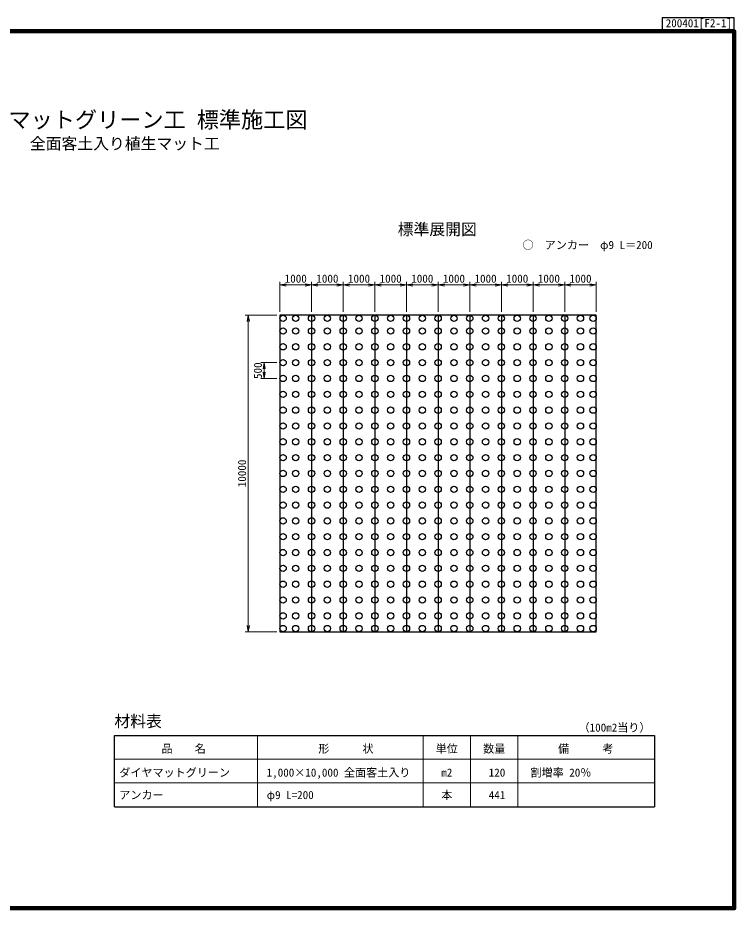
# Model space of a CAD drawing. Units: millimetres, scale not verified. Extents: x 690 to 40690, y 684 to 28809.
# Drawn here: x 18047 to 40690, y 684 to 28809 of the extents above; entities that cross this region are included whole.
import ezdxf
from ezdxf.enums import TextEntityAlignment as Align

# ---------------------------------------------------------------- set-up
doc = ezdxf.new("R2010")
doc.units = ezdxf.units.MM
doc.header["$LTSCALE"] = 100
for name, color, linetype, lineweight in [('C-DOC', 3, 'Continuous', 25), ('C-MTR-FRAM', 5, 'Continuous', 25), ('C-MTR-LINE', 5, 'Continuous', 13), ('C-STR', 7, 'Continuous', 25), ('C-STR-DIM', 1, 'Continuous', 13), ('C-TTL', 2, 'Continuous', 140)]:
    doc.layers.add(name, color=color, linetype=linetype, lineweight=lineweight)
for name, color, linetype in [('C-MTR', 5, 'Continuous'), ('C-MTR-TXT', 5, 'Continuous'), ('C-STR-TXT', 7, 'Continuous'), ('C-TTL-TXT', 3, 'Continuous')]:
    doc.layers.add(name, color=color, linetype=linetype)
doc.styles.add('ＭＳ ゴシック', font='')
doc.styles.get('ＭＳ ゴシック').set_extended_font_data('MS Gothic')

msp = doc.modelspace()

# ---------------------------------------------------------------- linework, layer by layer
at = {"layer": 'C-DOC'}
for p, q in [((40690.4, 28809.1), (38415.4, 28809.1)), ((38415.4, 28809.1), (38415.4, 28434.1)), ((40690.4, 28434.1), (40690.4, 28809.1)), ((38415.4, 28434.1), (40690.4, 28434.1))]:
    msp.add_line(p, q, dxfattribs=at)
at = {"layer": 'C-MTR-FRAM'}
for p, q in [((21099.1, 3889), (21099.1, 6139)), ((21099.1, 6139), (38174.7, 6139)), ((38174.7, 6139), (38174.7, 3889)), ((21099.1, 3889), (38174.7, 3889))]:
    msp.add_line(p, q, dxfattribs=at)
at = {"layer": 'C-MTR-LINE'}
for p, q in [((25624, 6139), (25624, 3889)), ((30855.1, 6139), (30855.1, 3889)), ((32355.1, 6139), (32355.1, 3889)), ((33855.1, 6139), (33855.1, 3889)), ((21099.1, 5389), (38174.7, 5389)), ((21099.1, 4639), (38174.7, 4639)), ((21099.1, 4639), (38174.7, 4639))]:
    msp.add_line(p, q, dxfattribs=at)
at = {"layer": 'C-STR'}
for p, q in [((36331.9, 19417.2), (26331.9, 19417.2)), ((26331.9, 19417.2), (26331.9, 9417.2)), ((27331.9, 19417.2), (27331.9, 9417.2)), ((28331.9, 19417.2), (28331.9, 9417.2)), ((29331.9, 19417.2), (29331.9, 9417.2)), ((30331.9, 19417.2), (30331.9, 9417.2)), ((31331.9, 19417.2), (31331.9, 9417.2)), ((32331.9, 19417.2), (32331.9, 9417.2)), ((33331.9, 19417.2), (33331.9, 9417.2)), ((34331.9, 19417.2), (34331.9, 9417.2)), ((35331.9, 19417.2), (35331.9, 9417.2)), ((36331.9, 9417.2), (36331.9, 19417.2)), ((26331.9, 9417.2), (36331.9, 9417.2))]:
    msp.add_line(p, q, dxfattribs=at)
for centre in [(26431.9, 19317.2), (26831.9, 19317.2), (27331.9, 19317.2), (27831.9, 19317.2), (28331.9, 19317.2), (28831.9, 19317.2), (29331.9, 19317.2), (29831.9, 19317.2), (30331.9, 19317.2), (30831.9, 19317.2), (31331.9, 19317.2), (31831.9, 19317.2), (32331.9, 19317.2), (32831.9, 19317.2), (33331.9, 19317.2), (33831.9, 19317.2), (34331.9, 19317.2), (34831.9, 19317.2), (35331.9, 19317.2), (35831.9, 19317.2), (36231.9, 19317.2), (26431.9, 18917.2), (26831.9, 18917.2), (27331.9, 18917.2), (27831.9, 18917.2), (28331.9, 18917.2), (28831.9, 18917.2), (29331.9, 18917.2), (29831.9, 18917.2), (30331.9, 18917.2), (30831.9, 18917.2), (31331.9, 18917.2), (31831.9, 18917.2), (32331.9, 18917.2), (32831.9, 18917.2), (33331.9, 18917.2), (33831.9, 18917.2), (34331.9, 18917.2), (34831.9, 18917.2), (35331.9, 18917.2), (35831.9, 18917.2), (36231.9, 18917.2), (26431.9, 18417.2), (26831.9, 18417.2), (27331.9, 18417.2), (27831.9, 18417.2), (28331.9, 18417.2), (28831.9, 18417.2), (29331.9, 18417.2), (29831.9, 18417.2), (30331.9, 18417.2), (30831.9, 18417.2), (31331.9, 18417.2), (31831.9, 18417.2), (32331.9, 18417.2), (32831.9, 18417.2), (33331.9, 18417.2), (33831.9, 18417.2), (34331.9, 18417.2), (34831.9, 18417.2), (35331.9, 18417.2), (35831.9, 18417.2), (36231.9, 18417.2), (26431.9, 17917.2), (26831.9, 17917.2), (27331.9, 17917.2), (27831.9, 17917.2), (28331.9, 17917.2), (28831.9, 17917.2), (29331.9, 17917.2), (29831.9, 17917.2), (30331.9, 17917.2), (30831.9, 17917.2), (31331.9, 17917.2), (31831.9, 17917.2), (32331.9, 17917.2), (32831.9, 17917.2), (33331.9, 17917.2), (33831.9, 17917.2), (34331.9, 17917.2), (34831.9, 17917.2), (35331.9, 17917.2), (35831.9, 17917.2), (36231.9, 17917.2), (26431.9, 17417.2), (26831.9, 17417.2), (27331.9, 17417.2), (27831.9, 17417.2), (28331.9, 17417.2), (28831.9, 17417.2), (29331.9, 17417.2), (29831.9, 17417.2), (30331.9, 17417.2), (30831.9, 17417.2), (31331.9, 17417.2), (31831.9, 17417.2), (32331.9, 17417.2), (32831.9, 17417.2), (33331.9, 17417.2), (33831.9, 17417.2), (34331.9, 17417.2), (34831.9, 17417.2), (35331.9, 17417.2), (35831.9, 17417.2), (36231.9, 17417.2), (26431.9, 16917.2), (26831.9, 16917.2), (27331.9, 16917.2), (27831.9, 16917.2), (28331.9, 16917.2), (28831.9, 16917.2), (29331.9, 16917.2), (29831.9, 16917.2), (30331.9, 16917.2), (30831.9, 16917.2), (31331.9, 16917.2), (31831.9, 16917.2), (32331.9, 16917.2), (32831.9, 16917.2), (33331.9, 16917.2), (33831.9, 16917.2), (34331.9, 16917.2), (34831.9, 16917.2), (35331.9, 16917.2), (35831.9, 16917.2), (36231.9, 16917.2), (26431.9, 16417.2), (26831.9, 16417.2), (27331.9, 16417.2), (27831.9, 16417.2), (28331.9, 16417.2), (28831.9, 16417.2), (29331.9, 16417.2), (29831.9, 16417.2), (30331.9, 16417.2), (30831.9, 16417.2), (31331.9, 16417.2), (31831.9, 16417.2), (32331.9, 16417.2), (32831.9, 16417.2), (33331.9, 16417.2), (33831.9, 16417.2), (34331.9, 16417.2), (34831.9, 16417.2), (35331.9, 16417.2), (35831.9, 16417.2), (36231.9, 16417.2), (26431.9, 15917.2), (26831.9, 15917.2), (27331.9, 15917.2), (27831.9, 15917.2), (28331.9, 15917.2), (28831.9, 15917.2), (29331.9, 15917.2), (29831.9, 15917.2), (30331.9, 15917.2), (30831.9, 15917.2), (31331.9, 15917.2), (31831.9, 15917.2), (32331.9, 15917.2), (32831.9, 15917.2), (33331.9, 15917.2), (33831.9, 15917.2), (34331.9, 15917.2), (34831.9, 15917.2), (35331.9, 15917.2), (35831.9, 15917.2), (36231.9, 15917.2), (26431.9, 15417.2), (26831.9, 15417.2), (27331.9, 15417.2), (27831.9, 15417.2), (28331.9, 15417.2), (28831.9, 15417.2), (29331.9, 15417.2), (29831.9, 15417.2), (30331.9, 15417.2), (30831.9, 15417.2), (31331.9, 15417.2), (31831.9, 15417.2), (32331.9, 15417.2), (32831.9, 15417.2), (33331.9, 15417.2), (33831.9, 15417.2), (34331.9, 15417.2), (34831.9, 15417.2), (35331.9, 15417.2), (35831.9, 15417.2), (36231.9, 15417.2), (26431.9, 14917.2), (26831.9, 14917.2), (27331.9, 14917.2), (27831.9, 14917.2), (28331.9, 14917.2), (28831.9, 14917.2), (29331.9, 14917.2), (29831.9, 14917.2), (30331.9, 14917.2), (30831.9, 14917.2), (31331.9, 14917.2), (31831.9, 14917.2), (32331.9, 14917.2), (32831.9, 14917.2), (33331.9, 14917.2), (33831.9, 14917.2), (34331.9, 14917.2), (34831.9, 14917.2), (35331.9, 14917.2), (35831.9, 14917.2), (36231.9, 14917.2), (26431.9, 14417.2), (26831.9, 14417.2), (27331.9, 14417.2), (27831.9, 14417.2), (28331.9, 14417.2), (28831.9, 14417.2), (29331.9, 14417.2), (29831.9, 14417.2), (30331.9, 14417.2), (30831.9, 14417.2), (31331.9, 14417.2), (31831.9, 14417.2), (32331.9, 14417.2), (32831.9, 14417.2), (33331.9, 14417.2), (33831.9, 14417.2), (34331.9, 14417.2), (34831.9, 14417.2), (35331.9, 14417.2), (35831.9, 14417.2), (36231.9, 14417.2), (26431.9, 13917.2), (26831.9, 13917.2), (27331.9, 13917.2), (27831.9, 13917.2), (28331.9, 13917.2), (28831.9, 13917.2), (29331.9, 13917.2), (29831.9, 13917.2), (30331.9, 13917.2), (30831.9, 13917.2), (31331.9, 13917.2), (31831.9, 13917.2), (32331.9, 13917.2), (32831.9, 13917.2), (33331.9, 13917.2), (33831.9, 13917.2), (34331.9, 13917.2), (34831.9, 13917.2), (35331.9, 13917.2), (35831.9, 13917.2), (36231.9, 13917.2), (26431.9, 13417.2), (26831.9, 13417.2), (27331.9, 13417.2), (27831.9, 13417.2), (28331.9, 13417.2), (28831.9, 13417.2), (29331.9, 13417.2), (29831.9, 13417.2), (30331.9, 13417.2), (30831.9, 13417.2), (31331.9, 13417.2), (31831.9, 13417.2), (32331.9, 13417.2), (32831.9, 13417.2), (33331.9, 13417.2), (33831.9, 13417.2), (34331.9, 13417.2), (34831.9, 13417.2), (35331.9, 13417.2), (35831.9, 13417.2), (36231.9, 13417.2), (26431.9, 12917.2), (26831.9, 12917.2), (27331.9, 12917.2), (27831.9, 12917.2), (28331.9, 12917.2), (28831.9, 12917.2), (29331.9, 12917.2), (29831.9, 12917.2), (30331.9, 12917.2), (30831.9, 12917.2), (31331.9, 12917.2), (31831.9, 12917.2), (32331.9, 12917.2), (32831.9, 12917.2), (33331.9, 12917.2), (33831.9, 12917.2), (34331.9, 12917.2), (34831.9, 12917.2), (35331.9, 12917.2), (35831.9, 12917.2), (36231.9, 12917.2), (26431.9, 12417.2), (26831.9, 12417.2), (27331.9, 12417.2), (27831.9, 12417.2), (28331.9, 12417.2), (28831.9, 12417.2), (29331.9, 12417.2), (29831.9, 12417.2), (30331.9, 12417.2), (30831.9, 12417.2), (31331.9, 12417.2), (31831.9, 12417.2), (32331.9, 12417.2), (32831.9, 12417.2), (33331.9, 12417.2), (33831.9, 12417.2), (34331.9, 12417.2), (34831.9, 12417.2), (35331.9, 12417.2), (35831.9, 12417.2), (36231.9, 12417.2), (26431.9, 11917.2), (26831.9, 11917.2), (27331.9, 11917.2), (27831.9, 11917.2), (28331.9, 11917.2), (28831.9, 11917.2), (29331.9, 11917.2), (29831.9, 11917.2), (30331.9, 11917.2), (30831.9, 11917.2), (31331.9, 11917.2), (31831.9, 11917.2), (32331.9, 11917.2), (32831.9, 11917.2), (33331.9, 11917.2), (33831.9, 11917.2), (34331.9, 11917.2), (34831.9, 11917.2), (35331.9, 11917.2), (35831.9, 11917.2), (36231.9, 11917.2), (26431.9, 11417.2), (26831.9, 11417.2), (27331.9, 11417.2), (27831.9, 11417.2), (28331.9, 11417.2), (28831.9, 11417.2), (29331.9, 11417.2), (29831.9, 11417.2), (30331.9, 11417.2), (30831.9, 11417.2), (31331.9, 11417.2), (31831.9, 11417.2), (32331.9, 11417.2), (32831.9, 11417.2), (33331.9, 11417.2), (33831.9, 11417.2), (34331.9, 11417.2), (34831.9, 11417.2), (35331.9, 11417.2), (35831.9, 11417.2), (36231.9, 11417.2), (26431.9, 10917.2), (26831.9, 10917.2), (27331.9, 10917.2), (27831.9, 10917.2), (28331.9, 10917.2), (28831.9, 10917.2), (29331.9, 10917.2), (29831.9, 10917.2), (30331.9, 10917.2), (30831.9, 10917.2), (31331.9, 10917.2), (31831.9, 10917.2), (32331.9, 10917.2), (32831.9, 10917.2), (33331.9, 10917.2), (33831.9, 10917.2), (34331.9, 10917.2), (34831.9, 10917.2), (35331.9, 10917.2), (35831.9, 10917.2), (36231.9, 10917.2), (26431.9, 10417.2), (26831.9, 10417.2), (27331.9, 10417.2), (27831.9, 10417.2), (28331.9, 10417.2), (28831.9, 10417.2), (29331.9, 10417.2), (29831.9, 10417.2), (30331.9, 10417.2), (30831.9, 10417.2), (31331.9, 10417.2), (31831.9, 10417.2), (32331.9, 10417.2), (32831.9, 10417.2), (33331.9, 10417.2), (33831.9, 10417.2), (34331.9, 10417.2), (34831.9, 10417.2), (35331.9, 10417.2), (35831.9, 10417.2), (36231.9, 10417.2), (26431.9, 9917.2), (26831.9, 9917.2), (27331.9, 9917.2), (27831.9, 9917.2), (28331.9, 9917.2), (28831.9, 9917.2), (29331.9, 9917.2), (29831.9, 9917.2), (30331.9, 9917.2), (30831.9, 9917.2), (31331.9, 9917.2), (31831.9, 9917.2), (32331.9, 9917.2), (32831.9, 9917.2), (33331.9, 9917.2), (33831.9, 9917.2), (34331.9, 9917.2), (34831.9, 9917.2), (35331.9, 9917.2), (35831.9, 9917.2), (36231.9, 9917.2), (26431.9, 9517.2), (26831.9, 9517.2), (27331.9, 9517.2), (27831.9, 9517.2), (28331.9, 9517.2), (28831.9, 9517.2), (29331.9, 9517.2), (29831.9, 9517.2), (30331.9, 9517.2), (30831.9, 9517.2), (31331.9, 9517.2), (31831.9, 9517.2), (32331.9, 9517.2), (32831.9, 9517.2), (33331.9, 9517.2), (33831.9, 9517.2), (34331.9, 9517.2), (34831.9, 9517.2), (35331.9, 9517.2), (35831.9, 9517.2), (36231.9, 9517.2)]:
    msp.add_circle(centre, 100, dxfattribs=at)
at = {"layer": 'C-STR-DIM'}
for p, q in [((26331.9, 19517.2), (26331.9, 20470)), ((26331.9, 20370), (27331.9, 20370)), ((27331.9, 19517.2), (27331.9, 20470)), ((27331.9, 19517.2), (27331.9, 20470)), ((27331.9, 20370), (28331.9, 20370)), ((28331.9, 19517.2), (28331.9, 20470)), ((28331.9, 19517.2), (28331.9, 20470)), ((28331.9, 20370), (29331.9, 20370)), ((29331.9, 19517.2), (29331.9, 20470)), ((29331.9, 19517.2), (29331.9, 20470)), ((29331.9, 20370), (30331.9, 20370)), ((30331.9, 19517.2), (30331.9, 20470)), ((30331.9, 19517.2), (30331.9, 20470)), ((30331.9, 20370), (31331.9, 20370)), ((31331.9, 19517.2), (31331.9, 20470)), ((31331.9, 19517.2), (31331.9, 20470)), ((31331.9, 20370), (32331.9, 20370)), ((32331.9, 19517.2), (32331.9, 20470)), ((32331.9, 19517.2), (32331.9, 20470)), ((32331.9, 20370), (33331.9, 20370)), ((33331.9, 19517.2), (33331.9, 20470)), ((33331.9, 19517.2), (33331.9, 20470)), ((33331.9, 20370), (34331.9, 20370)), ((34331.9, 19517.2), (34331.9, 20470)), ((34331.9, 19517.2), (34331.9, 20470)), ((34331.9, 20370), (35331.9, 20370)), ((35331.9, 19517.2), (35331.9, 20470)), ((35331.9, 19517.2), (35331.9, 20470)), ((35331.9, 20370), (36331.9, 20370)), ((36331.9, 19517.2), (36331.9, 20470)), ((26231.9, 19417.2), (25233.1, 19417.2)), ((25333.1, 19417.2), (25333.1, 9417.2)), ((26231.9, 17917.2), (25732.2, 17917.2)), ((25832.2, 17917.2), (25832.2, 17417.2)), ((26231.9, 17417.2), (25732.2, 17417.2)), ((26231.9, 9417.2), (25233.1, 9417.2))]:
    msp.add_line(p, q, dxfattribs=at)
for points in [[(26531.9, 20403.4), (26331.9, 20370), (26531.9, 20336.7)], [(27131.9, 20336.7), (27331.9, 20370), (27131.9, 20403.4)], [(27531.9, 20403.4), (27331.9, 20370), (27531.9, 20336.7)], [(28131.9, 20336.7), (28331.9, 20370), (28131.9, 20403.4)], [(28531.9, 20403.4), (28331.9, 20370), (28531.9, 20336.7)], [(29131.9, 20336.7), (29331.9, 20370), (29131.9, 20403.4)], [(29531.9, 20403.4), (29331.9, 20370), (29531.9, 20336.7)], [(30131.9, 20336.7), (30331.9, 20370), (30131.9, 20403.4)], [(30531.9, 20403.4), (30331.9, 20370), (30531.9, 20336.7)], [(31131.9, 20336.7), (31331.9, 20370), (31131.9, 20403.4)], [(31531.9, 20403.4), (31331.9, 20370), (31531.9, 20336.7)], [(32131.9, 20336.7), (32331.9, 20370), (32131.9, 20403.4)], [(32531.9, 20403.4), (32331.9, 20370), (32531.9, 20336.7)], [(33131.9, 20336.7), (33331.9, 20370), (33131.9, 20403.4)], [(33531.9, 20403.4), (33331.9, 20370), (33531.9, 20336.7)], [(34131.9, 20336.7), (34331.9, 20370), (34131.9, 20403.4)], [(34531.9, 20403.4), (34331.9, 20370), (34531.9, 20336.7)], [(35131.9, 20336.7), (35331.9, 20370), (35131.9, 20403.4)], [(35531.9, 20403.4), (35331.9, 20370), (35531.9, 20336.7)], [(36131.9, 20336.7), (36331.9, 20370), (36131.9, 20403.4)], [(25366.4, 19217.2), (25333.1, 19417.2), (25299.8, 19217.2)], [(25865.6, 17717.2), (25832.2, 17917.2), (25798.9, 17717.2)], [(25798.9, 17617.2), (25832.2, 17417.2), (25865.6, 17617.2)], [(25299.8, 9617.2), (25333.1, 9417.2), (25366.4, 9617.2)]]:
    msp.add_lwpolyline(points, dxfattribs=at)
at = {"layer": 'C-TTL'}
msp.add_lwpolyline([(690.4, 684.1), (40690.4, 684.1), (40690.4, 28384.1), (690.4, 28384.1)], close=True, dxfattribs=at)

# ---------------------------------------------------------------- texts
at = {"layer": 'C-DOC', "style": 'ＭＳ ゴシック'}
msp.add_text('200401[F2-1]', height=256.6, dxfattribs=at).set_placement((38525.5, 28434.1), align=Align.BOTTOM_LEFT)
at = {"layer": 'C-MTR', "style": 'ＭＳ ゴシック'}
msp.add_text('材料表', height=366.6, dxfattribs=at).set_placement((21099.1, 6589), align=Align.MIDDLE_LEFT)
at = {"layer": 'C-MTR-TXT', "style": 'ＭＳ ゴシック'}
for s, p in [('（100m2当り）', (36908.5, 6389)), ('\u3000品\u3000\u3000名\u3000', (23287.7, 5721.6)), ('形\u3000\u3000\u3000状', (28417.5, 5721.6)), ('単位', (31605.1, 5721.6)), ('数量', (33105.1, 5721.6)), ('\u3000備\u3000\u3000\u3000考\u3000', (35998.8, 5721.6)), ('m2', (31605.1, 4967.1)), ('割増率 20％', (35213.9, 4967.1)), ('本', (31605.1, 4258.9))]:
    msp.add_text(s, height=256.6, dxfattribs=at).set_placement(p, align=Align.MIDDLE_CENTER)
for s, p in [('ダイヤマットグリーン', (21254.8, 4967.1)), ('1,000×10,000 全面客土入り', (25912.8, 4967.1)), ('アンカー', (21254.8, 4258.9)), ('φ9 L=200', (25912.8, 4258.9))]:
    msp.add_text(s, height=256.6, dxfattribs=at).set_placement(p, align=Align.MIDDLE_LEFT)
for s, p in [('120', (33455.4, 4967.1)), ('441', (33455.4, 4258.9))]:
    msp.add_text(s, height=256.6, dxfattribs=at).set_placement(p, align=Align.MIDDLE_RIGHT)
at = {"layer": 'C-STR-DIM', "color": 7, "style": 'ＭＳ ゴシック'}
for p in [(26831.9, 20570), (27831.9, 20570), (28831.9, 20570), (29831.9, 20570), (30831.9, 20570), (31831.9, 20570), (32831.9, 20570), (33831.9, 20570), (34831.9, 20570), (35831.9, 20570)]:
    msp.add_text('1000', height=256.6, dxfattribs=at).set_placement(p, align=Align.MIDDLE_CENTER)
for s, p in [('500', (25632.2, 17662.3)), ('10000', (25133.1, 14417.2))]:
    msp.add_text(s, height=256.6, rotation=90, dxfattribs=at).set_placement(p, align=Align.MIDDLE_CENTER)
at = {"layer": 'C-STR-TXT', "style": 'ＭＳ ゴシック'}
msp.add_text('○\u3000アンカー\u3000φ9 L＝200', height=256.6, dxfattribs=at).set_placement((34001.3, 21427.7), align=Align.BOTTOM_LEFT)
at = {"layer": 'C-TTL-TXT', "style": 'ＭＳ ゴシック'}
for s, height, p in [('ダイヤマットグリーン工 標準施工図', 513.2, (21428.3, 25847.5)), ('全面客土入り植生マット工', 366.6, (21428.3, 25019.4))]:
    msp.add_text(s, height=height, dxfattribs=at).set_placement(p, align=Align.TOP_CENTER)
at = {"layer": 'C-TTL-TXT', "color": 7, "style": 'ＭＳ ゴシック'}
msp.add_text('標準展開図', height=366.6, dxfattribs=at).set_placement((30054.2, 21835.8), align=Align.BOTTOM_LEFT)

doc.saveas('drawing.dxf')
